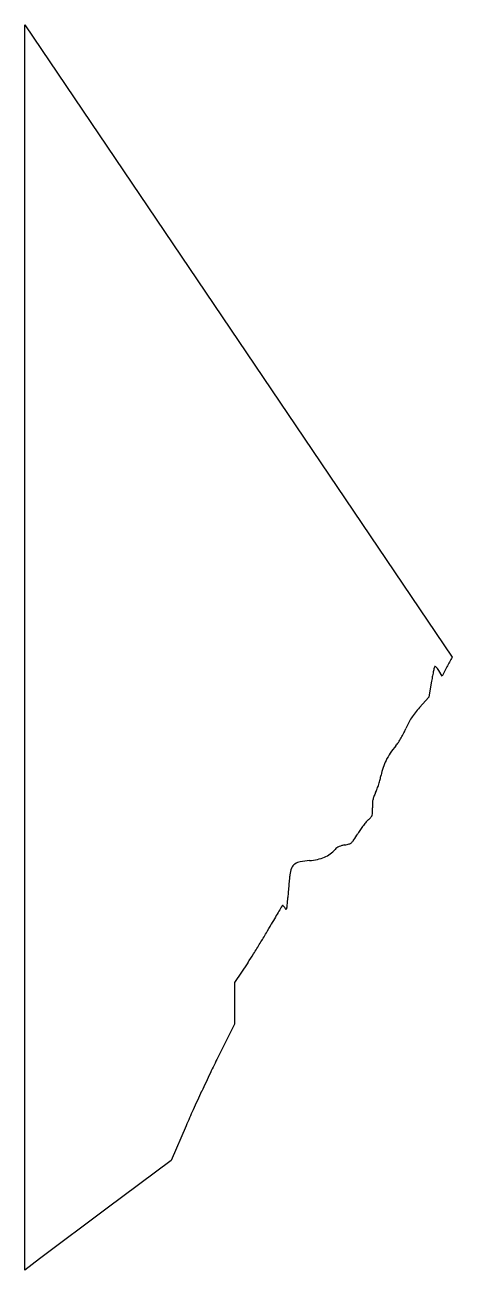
# Model space of a CAD drawing. Header units: millimetres. Extents: x 0 to 7404, y 2288 to 23884.
import ezdxf

# ---------------------------------------------------------------- set-up
doc = ezdxf.new("R2010")
doc.units = ezdxf.units.MM

msp = doc.modelspace()

# ---------------------------------------------------------------- linework, layer by layer
at = {"color": 7, "linetype": 'Continuous', "lineweight": 25}
for p, q in [((0, 23884), (7404, 12917)), ((0, 2288), (0, 23884)), ((7233, 12589), (7175, 12685)), ((7302, 12727), (7233, 12589)), ((7044, 12476), (7003, 12224)), ((7003, 12224), (6841, 12044)), ((3862, 7620), (3632, 7277)), ((3632, 7277), (3632, 6553)), ((3632, 6553), (3344, 5975)), ((2794, 4793), (2532, 4188)), ((2532, 4188), (1425, 3360)), ((1425, 3360), (251, 2481)), ((251, 2481), (0, 2288))]:
    msp.add_line(p, q, dxfattribs=at)
for centre, radius, start, end in [((7155, 12722), 62, 148.2825, 167.5595), ((7108, 12751), 7.86, 62.3684, 148.2825), ((7075, 12687), 79.4, 46.4507, 62.3684), ((6999, 12607), 190, 36.337, 46.4507), ((11269, 10744), 4435, 150.9599, 153.4339), ((8221, 12436), 949, 149.4915, 150.9599), ((12955, 11506), 5990, 169.7199, 170.6781), ((10738, 11908), 3737, 168.3554, 169.7199), ((12353, 11575), 5386, 167.5595, 168.3554), ((6781, 12447), 461, 31.112, 36.337), ((7715, 11197), 1215, 141.593, 146.7034), ((8229, 10789), 1872, 137.8966, 141.593), ((5576, 12107), 1112, 333.1622, 337.5904), ((7606, 11270), 1084, 152.1685, 157.5904), ((7596, 11275), 1073, 146.7035, 152.1685), ((5079, 12352), 1665, 326.8457, 330.022), ((4998, 12399), 1759, 330.022, 333.1621), ((7215, 10649), 1070, 145.6195, 153.3243), ((7801, 10248), 1780, 140.356, 145.6194), ((5938, 11791), 640, 320.356, 326.8457), ((7092, 10711), 931, 153.3243, 161.6396), ((4478, 11242), 1736, 342.374, 345.2125), ((5201, 11051), 988, 345.2126, 349.5406), ((7154, 10690), 997, 161.6395, 169.5407), ((5423, 10892), 729, 334.1753, 339.5171), ((4528, 11226), 1685, 339.5171, 342.3739), ((6771, 10352), 749, 177.9742, 183.6599), ((6396, 10366), 374, 168.4154, 177.9741), ((6416, 10362), 394, 159.1521, 168.4155), ((6893, 10180), 905, 154.1753, 159.1521), ((5927, 10210), 97.3, 317.0178, 340.8911), ((5893, 10222), 133, 340.8911, 0.1176), ((4691, 10219), 1335, 0.1175, 3.66), ((7180, 9006), 1648, 142.8664, 145.9388), ((7028, 9122), 1457, 139.7618, 142.8663), ((6156, 9860), 315, 130.0852, 139.7617), ((5620, 10496), 517, 310.0851, 317.0179), ((5520, 9865), 215, 311.1682, 327.1925), ((2754, 11648), 3507, 327.1926, 329.2859), ((7033, 9106), 1470, 145.9389, 149.2859), ((4983, 9930), 525, 293.3355, 305.9889), ((4999, 9908), 497, 305.9889, 319.1707), ((5513, 9464), 182, 125.9002, 139.1706), ((5547, 9417), 239, 115.0839, 125.9002), ((5571, 9366), 296, 105.4152, 115.084), ((5616, 9203), 465, 98.5285, 105.4152), ((5468, 10188), 531, 278.5285, 286.5033), ((5586, 9790), 116, 286.5033, 311.1682), ((4774, 9199), 163, 126.3334, 158.435), ((4815, 9143), 232, 100.8294, 126.3334), ((5018, 8082), 1312, 93.7575, 100.8294), ((4866, 10393), 1004, 273.7575, 281.8166), ((4944, 10021), 623, 281.8166, 293.3355), ((13875, 8137), 9338, 174.2566, 174.883), ((6763, 8852), 2190, 172.4179, 174.2566), ((5084, 9076), 497, 158.4349, 172.4179), ((13139, 8184), 8601, 175.5053, 176.222), ((14912, 8044), 10379, 174.8829, 175.5053), ((-3718, 9297), 8293, 355.3076, 356.222), ((8257, 6155), 4519, 148.5123, 150.0544), ((15229, 1884), 12696, 148.0402, 148.5123), ((4469, 8598), 13.1, 90, 148.0403), ((4469, 8598), 13, 46.5774, 90), ((4394, 8518), 122, 38.1983, 46.5774), ((4362, 8493), 163, 30.3443, 38.1983), ((4295, 8454), 241, 24.4702, 30.3443), ((4524, 8558), 11.2, 204.4702, 284.258), ((4523, 8562), 15.4, 284.258, 347.7385), ((4093, 8656), 455, 347.7385, 355.3075), ((-942, 11174), 5959, 329.3679, 331.0154), ((11708, 4167), 8502, 150.0544, 151.0154), ((-7519, 15069), 13603, 328.4789, 329.3679), ((-2467, 11856), 7616, 326.2034, 327.5938), ((-7793, 15237), 13924, 327.5938, 328.4789), ((18314, -1503), 16734, 153.4558, 154.4651), ((34630, -9298), 34816, 154.4652, 155.0487), ((34765, -9360), 34965, 155.0487, 155.6318), ((18861, -2157), 17506, 155.6317, 156.6101)]:
    msp.add_arc(centre, radius, start, end, dxfattribs=at)

doc.saveas('drawing.dxf')
